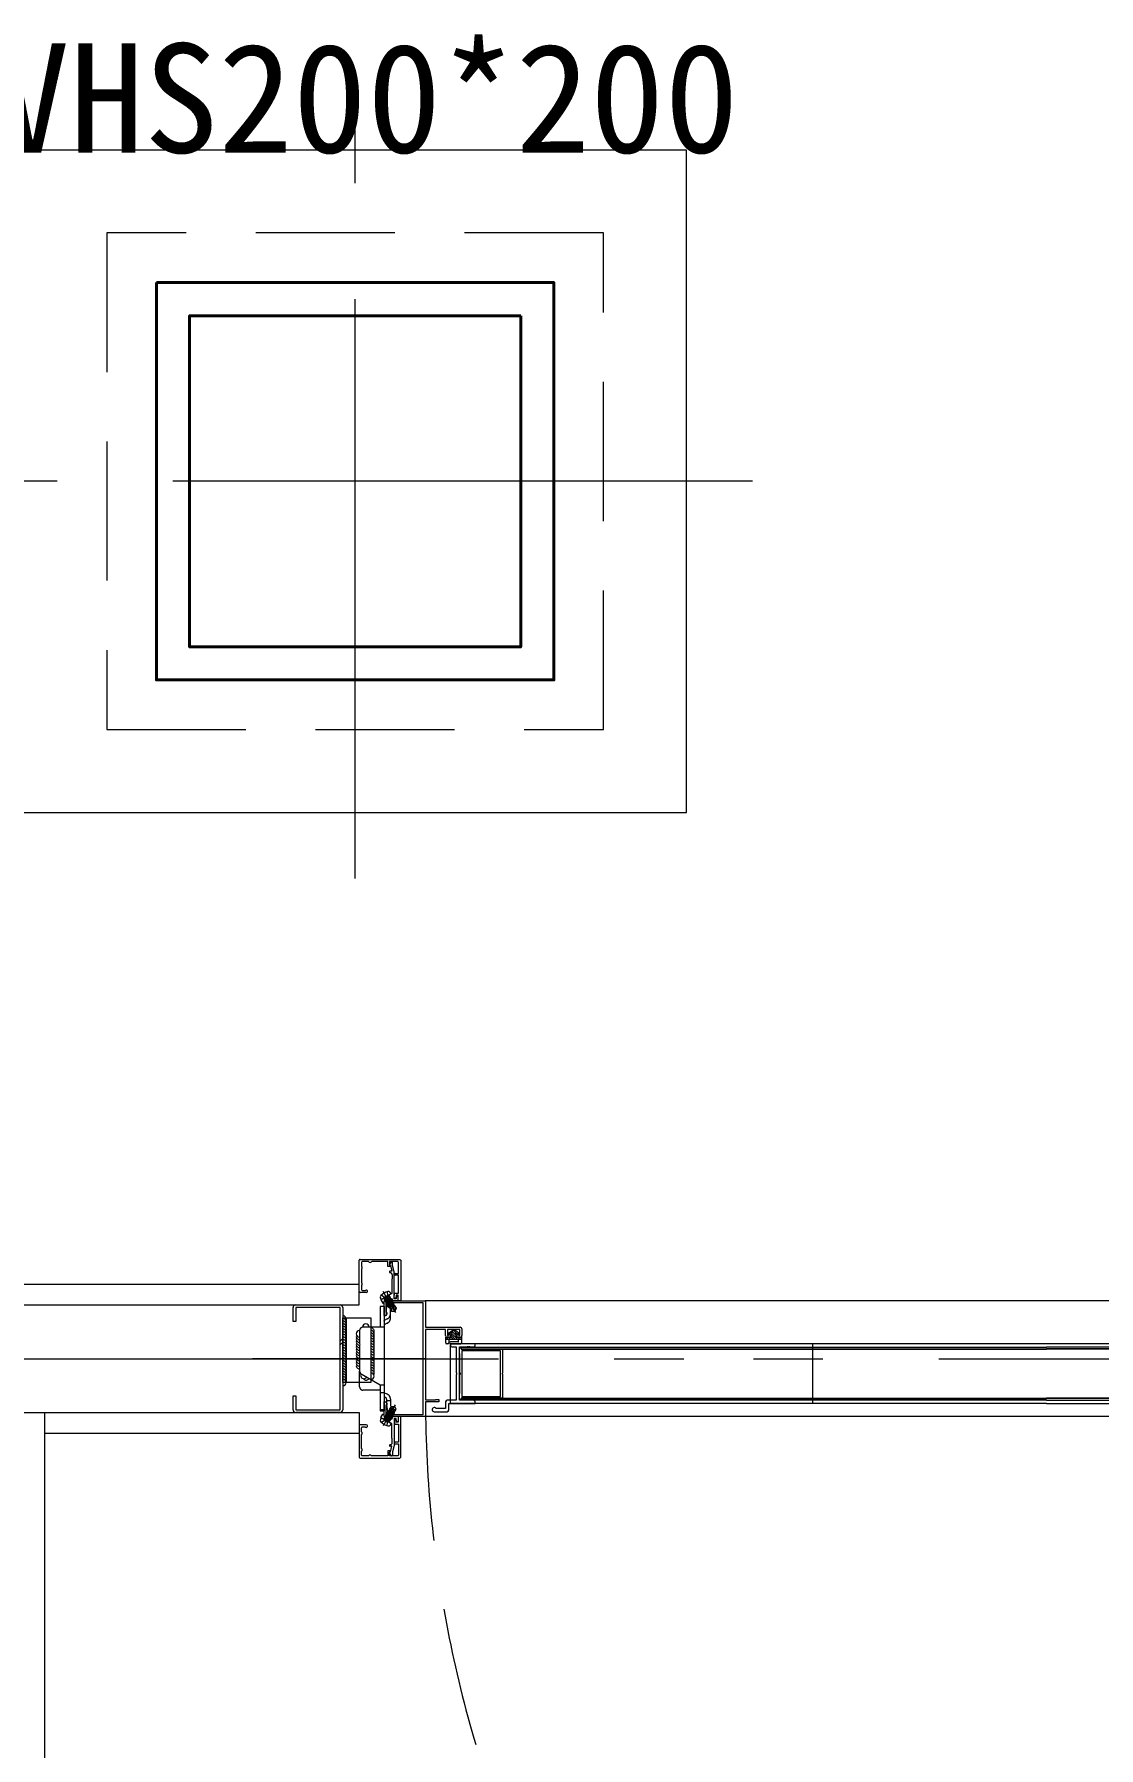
# Model space of a CAD drawing. Units: millimetres at full size. Extents: x -22551 to 92397, y -19340 to 14894.
# Drawn here: x -17300 to -16657, y -921 to 114 of the extents above; entities that cross this region are included whole.
import ezdxf
from ezdxf.enums import TextEntityAlignment as Align

# ---------------------------------------------------------------- set-up
doc = ezdxf.new("R2010")
doc.units = ezdxf.units.MM
doc.header["$LTSCALE"] = 70
for name, pattern in [('CHAIN1', [8, 5, -1, 1, -1]), ('DASHED1', [1.8, 1.2, -0.6]), ('DASHED3', [4, 3, -1]), ('DOUBLE_CHAIN1', [8.8, 5, -1, 0.6, -0.6, 0.6, -1])]:
    doc.linetypes.add(name, pattern=pattern)
for name, color, linetype, lineweight in [('2-0_通芯', 7, 'Continuous', 15), ('7-5_配管－給湯１１：ＨＴＬＰ', 7, 'Continuous', 15), ('9-0_無題1', 5, 'Continuous', 40)]:
    doc.layers.add(name, color=color, linetype=linetype, lineweight=lineweight)
doc.styles.add('ＭＳ ゴシック', font='')
doc.styles.get('ＭＳ ゴシック').set_extended_font_data('MS Gothic')

# ---------------------------------------------------------------- blocks, each defined once
blk = doc.blocks.new('グループ部品-125')
at = {"layer": '2-0_通芯'}
for p, q in [((-17103.39, -653.2), (-17103.39, -626.2)), ((-17723.39, -640.7), (-17103.39, -640.7)), ((-17099.14, -645.7), (-17102.89, -645.7)), ((-17090.12, -650.05), (-17090.6, -649.03)), ((-17084.06, -646.55), (-17090.12, -650.05)), ((-17086.51, -649.31), (-17088.97, -645.05)), ((-17085.03, -647.92), (-17088.45, -649.9)), ((-17088.41, -649.97), (-17087.97, -649.97)), ((-17088.39, -650.7), (-17063.39, -650.7)), ((-17088.39, -659.7), (-17088.39, -650.7)), ((-17088.34, -649.6), (-17088.24, -649.77)), ((-17088.06, -650.58), (-17084.98, -647.99)), ((-17088.06, -650.58), (-17087.62, -650.58)), ((-17086.91, -649.01), (-17087.97, -649.97)), ((-17087.93, -650.05), (-17087.97, -649.97)), ((-17087.8, -651.03), (-17087.71, -651.18)), ((-17087.71, -651.18), (-17084.63, -648.6)), ((-17087.71, -651.18), (-17087.27, -651.18)), ((-17085.2, -648.37), (-17087.62, -650.58)), ((-17087.58, -650.65), (-17087.62, -650.58)), ((-17087.58, -650.65), (-17085.16, -648.45)), ((-17087.36, -651.79), (-17086.92, -651.79)), ((-17087.29, -652), (-17087.29, -657.7)), ((-17064.79, -652), (-17087.29, -652)), ((-17084.85, -648.98), (-17087.27, -651.18)), ((-17087.23, -651.26), (-17087.27, -651.18)), ((-17084.02, -649.66), (-17087.1, -652.25)), ((-17087.1, -652.25), (-17086.88, -651.87)), ((-17087.01, -652.4), (-17083.93, -649.81)), ((-17086.88, -651.87), (-17086.92, -651.79)), ((-17086.88, -651.87), (-17084.46, -649.66)), ((-17083.67, -650.27), (-17086.75, -652.85)), ((-17086.66, -653), (-17083.58, -650.42)), ((-17084.15, -650.19), (-17086.57, -652.4)), ((-17086.53, -652.47), (-17084.11, -650.27)), ((-17083.32, -650.87), (-17086.4, -653.46)), ((-17086.31, -653.61), (-17083.23, -651.02)), ((-17083.8, -650.8), (-17086.22, -653)), ((-17086.18, -653.08), (-17083.76, -650.87)), ((-17082.97, -651.48), (-17086.05, -654.06)), ((-17085.41, -651.21), (-17086.01, -650.17)), ((-17085.96, -654.22), (-17082.88, -651.63)), ((-17083.45, -651.4), (-17085.87, -653.61)), ((-17085.83, -653.69), (-17083.41, -651.48)), ((-17083.1, -652.01), (-17085.52, -654.22)), ((-17085.34, -647.87), (-17085.24, -648.04)), ((-17084.98, -647.99), (-17085.2, -648.37)), ((-17085.16, -648.45), (-17085.2, -648.37)), ((-17084.72, -648.45), (-17085.16, -648.45)), ((-17085.03, -647.92), (-17084.98, -647.99)), ((-17084.63, -648.6), (-17084.85, -648.98)), ((-17084.81, -649.05), (-17084.85, -648.98)), ((-17084.37, -649.05), (-17084.81, -649.05)), ((-17084.72, -648.45), (-17084.63, -648.6)), ((-17084.06, -646.55), (-17084.7, -645.63)), ((-17084.46, -649.66), (-17084.5, -649.58)), ((-17084.02, -649.66), (-17084.46, -649.66)), ((-17083.93, -649.81), (-17084.15, -650.19)), ((-17084.11, -650.27), (-17084.15, -650.19)), ((-17083.67, -650.27), (-17084.11, -650.27)), ((-17084.02, -649.66), (-17083.93, -649.81)), ((-17083.58, -650.42), (-17083.8, -650.8)), ((-17083.76, -650.87), (-17083.8, -650.8)), ((-17083.32, -650.87), (-17083.76, -650.87)), ((-17083.67, -650.27), (-17083.58, -650.42)), ((-17083.23, -651.02), (-17083.45, -651.4)), ((-17083.41, -651.48), (-17083.45, -651.4)), ((-17082.97, -651.48), (-17083.41, -651.48)), ((-17083.32, -650.87), (-17083.23, -651.02)), ((-17082.88, -651.63), (-17083.1, -652.01)), ((-17083.06, -652.09), (-17083.1, -652.01)), ((-17082.97, -651.48), (-17082.88, -651.63)), ((-17064.79, -719.4), (-17064.79, -652)), ((-16688.39, -650.7), (-17063.69, -650.7)), ((-17063.39, -650.7), (-17063.39, -666.7)), ((-16313.29, -650.7), (-16688.39, -650.7)), ((-17723.39, -653.2), (-17103.39, -653.2)), ((-17143.39, -663.2), (-17143.39, -654.8)), ((-17141.79, -653.2), (-17114.99, -653.2)), ((-17113.39, -654.8), (-17113.39, -716.6)), ((-17113.39, -700.02), (-17113.39, -661.02)), ((-17087.39, -659.7), (-17088.39, -659.7)), ((-17086.48, -661.69), (-17088.39, -662.6)), ((-17086.74, -658.57), (-17087.39, -659.7)), ((-17087.29, -657.7), (-17086.74, -657.7)), ((-17087.1, -652.25), (-17087.01, -652.4)), ((-17087.01, -652.4), (-17086.57, -652.4)), ((-17086.75, -652.85), (-17086.53, -652.47)), ((-17086.75, -652.85), (-17086.66, -653)), ((-17086.74, -657.7), (-17086.74, -658.57)), ((-17086.66, -653), (-17086.22, -653)), ((-17086.53, -652.47), (-17086.57, -652.4)), ((-17086.4, -653.46), (-17086.18, -653.08)), ((-17086.4, -653.46), (-17086.31, -653.61)), ((-17084.11, -653.23), (-17086.38, -652.83)), ((-17086.31, -653.61), (-17085.87, -653.61)), ((-17086.18, -653.08), (-17086.22, -653)), ((-17086.05, -654.06), (-17085.83, -653.69)), ((-17086.05, -654.06), (-17085.96, -654.22)), ((-17085.96, -654.22), (-17085.52, -654.22)), ((-17085.83, -653.69), (-17085.87, -653.61)), ((-17083.52, -652.84), (-17085.7, -654.67)), ((-17085.7, -654.67), (-17085.48, -654.29)), ((-17085.7, -654.67), (-17085.61, -654.82)), ((-17085.61, -654.82), (-17083.47, -653.03)), ((-17085.61, -654.82), (-17085.17, -654.82)), ((-17085.48, -654.29), (-17085.52, -654.22)), ((-17085.48, -654.29), (-17083.06, -652.09)), ((-17083.42, -653.23), (-17085.17, -654.82)), ((-17083.28, -653.84), (-17085.17, -654.93)), ((-17085.13, -654.9), (-17085.17, -654.82)), ((-17085.17, -654.93), (-17084.02, -656.91)), ((-17084.91, -652.08), (-17081.62, -657.77)), ((-17083.65, -655.67), (-17084.06, -656.84)), ((-17084.02, -656.91), (-17082.22, -657.04)), ((-17082.84, -655.66), (-17083.55, -652.71)), ((-17082.62, -652.09), (-17083.11, -652.5)), ((-17082.62, -652.09), (-17083.06, -652.09)), ((-17083.02, -652.65), (-17082.53, -652.24)), ((-17082.84, -655.66), (-17082.22, -657.04)), ((-17082.35, -653.3), (-17082.75, -652.62)), ((-17082.62, -652.09), (-17082.53, -652.24)), ((-17082.31, -653.28), (-17082.57, -653.43)), ((-17081.96, -656.89), (-17082.22, -657.04)), ((-17081.52, -655.24), (-17082.14, -656.57)), ((-17082.14, -656.57), (-17081.96, -656.89)), ((-17081.17, -655.26), (-17081.96, -656.89)), ((-17088.39, -663), (-17088.39, -662.7)), ((-17086.49, -664.29), (-17088.39, -665.17)), ((-17063.39, -666.7), (-17042.39, -666.7)), ((-17063.39, -668), (-17063.39, -710.6)), ((-17051.39, -668), (-17063.39, -668)), ((-17051.39, -671.7), (-17051.39, -668)), ((-17051.19, -676.2), (-17051.19, -672.7)), ((-17051.19, -672.7), (-17048.19, -672.7)), ((-17050.86, -672.7), (-17049.46, -674.1)), ((-17048.39, -672.7), (-17050.39, -672.7)), ((-17050.09, -668), (-17050.09, -671.7)), ((-17042.69, -668), (-17050.09, -668)), ((-17050.09, -671.7), (-17048.39, -671.08)), ((-17049.48, -670.37), (-17047.39, -668.7)), ((-17049.45, -672.7), (-17048.05, -674.1)), ((-17049.19, -670.14), (-17048.72, -670.6)), ((-17047.85, -670.05), (-17049.13, -670.86)), ((-17048.4, -669.51), (-17047.86, -670.05)), ((-17048.39, -671.08), (-17048.39, -672.7)), ((-17048.19, -672.7), (-17047.41, -670.4)), ((-17048.15, -672.59), (-17046.64, -674.1)), ((-17047.79, -671.53), (-17045.22, -674.1)), ((-17047.61, -668.88), (-17045, -671.5)), ((-17047.43, -670.48), (-17043.81, -674.1)), ((-17047.39, -668.7), (-17045.39, -668.7)), ((-17046.38, -668.7), (-17045.08, -670)), ((-17043.3, -670.37), (-17045.39, -668.7)), ((-17044.59, -672.7), (-17045.37, -670.4)), ((-17044.93, -670.05), (-17043.65, -670.86)), ((-17044.59, -672.7), (-17041.59, -672.7)), ((-17044.39, -671.08), (-17042.69, -671.7)), ((-17044.39, -672.7), (-17044.39, -671.08)), ((-17042.39, -672.7), (-17044.39, -672.7)), ((-17043.79, -672.7), (-17042.39, -674.1)), ((-17042.69, -671.7), (-17042.69, -668)), ((-17042.38, -672.7), (-17041.59, -673.49)), ((-17041.59, -672.7), (-17041.59, -676.2)), ((-17041.39, -667.7), (-17041.39, -671.7)), ((-17041.39, -673.7), (-17041.39, -671.7)), ((-17113.39, -673.58), (-17114.99, -675.18)), ((-17113.39, -675.7), (-17114.99, -677.3)), ((-17103.19, -677.91), (-17103.19, -693.18)), ((-17051.19, -673.79), (-17050.88, -674.1)), ((-17041.59, -674.1), (-17051.19, -674.1)), ((-17049.89, -676.7), (-17050.69, -676.7)), ((-17049.39, -674.1), (-17049.39, -676.2)), ((-17048.39, -712.7), (-17048.39, -676.7)), ((-16688.39, -676.7), (-17048.39, -676.7)), ((-17043.59, -675.5), (-17048.29, -675.5)), ((-17048.29, -676.7), (-17042.09, -676.7)), ((-17043.39, -675.3), (-17043.39, -674.1)), ((-17042.89, -679.55), (-17042.39, -679.05)), ((-17042.89, -682.55), (-17042.89, -679.55)), ((-17042.59, -682.85), (-17042.89, -682.55)), ((-17042.59, -678.65), (-16688.39, -678.65)), ((-17042.59, -694.4), (-17042.59, -682.85)), ((-17042.39, -679.05), (-17041.89, -679.05)), ((-17041.89, -679.05), (-17041.89, -679.85)), ((-17041.89, -679.85), (-17016.89, -679.85)), ((-17041.85, -679.7), (-16688.39, -679.7)), ((-17041.59, -679.85), (-16688.39, -679.85)), ((-17018.09, -680.95), (-17041.39, -680.95)), ((-17041.39, -680.95), (-17041.39, -708.45)), ((-16829.89, -676.7), (-17033.99, -676.7)), ((-17033.39, -677.63), (-17033.39, -676.7)), ((-17018.09, -708.45), (-17018.09, -680.95)), ((-17016.89, -679.85), (-17016.89, -694.4)), ((-16829.79, -676.7), (-16829.79, -712.7)), ((-16313.39, -676.7), (-16688.39, -676.7)), ((-16334.19, -678.65), (-16688.39, -678.65)), ((-16334.93, -679.7), (-16688.39, -679.7)), ((-16335.19, -679.85), (-16688.39, -679.85)), ((-17063.39, -685.7), (-17167.79, -685.7)), ((-17088.39, -701.4), (-17088.39, -701.7)), ((-17042.29, -694.4), (-17042.59, -694.4)), ((-17042.59, -695), (-17042.29, -695)), ((-17042.59, -706.55), (-17042.59, -695)), ((-17042.29, -695), (-17042.29, -694.4)), ((-17017.19, -694.4), (-17017.19, -695)), ((-17016.89, -694.4), (-17017.19, -694.4)), ((-17017.19, -695), (-17016.89, -695)), ((-17016.89, -695), (-17016.89, -709.55)), ((-17090.69, -708.7), (-17090.69, -716.3)), ((-17088.39, -712.18), (-17088.39, -711.47)), ((-17088.39, -711.7), (-17087.39, -711.7)), ((-17088.39, -720.7), (-17088.39, -711.7)), ((-17087.39, -711.7), (-17086.74, -712.83)), ((-17087.29, -713.7), (-17087.29, -719.4)), ((-17086.74, -713.7), (-17087.29, -713.7)), ((-17086.74, -712.83), (-17086.74, -713.7)), ((-17084.91, -719.32), (-17081.62, -713.64)), ((-17063.39, -710.6), (-17057.39, -710.6)), ((-17063.39, -711.7), (-17063.39, -720.7)), ((-17055.39, -711.7), (-17063.39, -711.7)), ((-17057.39, -710.6), (-17057.09, -710.3)), ((-17057.09, -710.3), (-17055.39, -710.3)), ((-17055.39, -710.3), (-17055.39, -711.7)), ((-16688.39, -712.7), (-17048.39, -712.7)), ((-17042.89, -706.85), (-17042.59, -706.55)), ((-17042.89, -709.85), (-17042.89, -706.85)), ((-17042.39, -710.35), (-17042.89, -709.85)), ((-16688.39, -710.75), (-17042.59, -710.75)), ((-17041.89, -710.35), (-17042.39, -710.35)), ((-17041.89, -709.55), (-17041.89, -710.35)), ((-17016.89, -709.55), (-17041.89, -709.55)), ((-17041.59, -709.55), (-16688.39, -709.55)), ((-17041.59, -709.7), (-16688.39, -709.7)), ((-17041.39, -708.45), (-17018.09, -708.45)), ((-16829.89, -712.7), (-17033.99, -712.7)), ((-16335.19, -709.55), (-16688.39, -709.55)), ((-16335.19, -709.7), (-16688.39, -709.7)), ((-16688.39, -710.75), (-16334.19, -710.75)), ((-16688.39, -712.7), (-16332.09, -712.7)), ((-17723.39, -718.2), (-17103.39, -718.2)), ((-17293.39, -718.2), (-17293.39, -1575.7)), ((-17114.99, -718.2), (-17141.79, -718.2)), ((-17103.39, -718.2), (-17103.39, -745.2)), ((-17090.12, -721.35), (-17090.6, -722.37)), ((-17090.12, -721.35), (-17084.06, -724.85)), ((-17086.51, -722.09), (-17088.97, -726.35)), ((-17088.45, -721.5), (-17088.41, -721.43)), ((-17088.45, -721.5), (-17085.03, -723.48)), ((-17084.63, -722.8), (-17088.41, -721.43)), ((-17088.41, -721.43), (-17087.97, -721.43)), ((-17063.39, -720.7), (-17088.39, -720.7)), ((-17088.34, -721.8), (-17088.24, -721.63)), ((-17088.15, -720.97), (-17088.06, -720.82)), ((-17088.15, -720.97), (-17087.93, -721.35)), ((-17084.28, -722.2), (-17088.06, -720.82)), ((-17088.06, -720.82), (-17087.62, -720.82)), ((-17087.93, -721.35), (-17087.97, -721.43)), ((-17087.97, -721.43), (-17084.85, -722.42)), ((-17084.81, -722.35), (-17087.93, -721.35)), ((-17087.8, -720.37), (-17087.58, -720.75)), ((-17087.58, -720.75), (-17087.62, -720.82)), ((-17087.62, -720.82), (-17084.5, -721.82)), ((-17087.45, -719.76), (-17087.36, -719.61)), ((-17087.45, -719.76), (-17087.23, -720.14)), ((-17087.45, -719.76), (-17083.67, -721.13)), ((-17087.36, -719.61), (-17086.92, -719.61)), ((-17083.58, -720.98), (-17087.36, -719.61)), ((-17087.29, -719.4), (-17064.79, -719.4)), ((-17087.23, -720.14), (-17087.27, -720.22)), ((-17084.11, -721.13), (-17087.23, -720.14)), ((-17087.1, -719.16), (-17087.01, -719)), ((-17087.1, -719.16), (-17086.88, -719.53)), ((-17087.1, -719.16), (-17083.32, -720.53)), ((-17087.01, -719), (-17086.57, -719)), ((-17083.23, -720.38), (-17087.01, -719)), ((-17086.88, -719.53), (-17086.92, -719.61)), ((-17086.92, -719.61), (-17083.8, -720.6)), ((-17083.76, -720.53), (-17086.88, -719.53)), ((-17086.75, -718.55), (-17086.66, -718.4)), ((-17086.75, -718.55), (-17086.53, -718.93)), ((-17086.75, -718.55), (-17082.97, -719.92)), ((-17086.66, -718.4), (-17086.22, -718.4)), ((-17082.88, -719.77), (-17086.66, -718.4)), ((-17086.53, -718.93), (-17086.57, -719)), ((-17086.57, -719), (-17083.45, -720)), ((-17086.57, -722.59), (-17085.2, -723.03)), ((-17083.41, -719.92), (-17086.53, -718.93)), ((-17086.4, -717.94), (-17086.31, -717.79)), ((-17086.4, -717.94), (-17086.18, -718.32)), ((-17086.4, -717.94), (-17082.62, -719.32)), ((-17086.31, -717.79), (-17085.87, -717.79)), ((-17082.53, -719.16), (-17086.31, -717.79)), ((-17086.18, -718.32), (-17086.22, -718.4)), ((-17086.22, -718.4), (-17083.1, -719.39)), ((-17083.06, -719.32), (-17086.18, -718.32)), ((-17086.07, -718.57), (-17083.8, -718.17)), ((-17086.05, -717.34), (-17085.96, -717.19)), ((-17086.05, -717.34), (-17085.83, -717.72)), ((-17086.05, -717.34), (-17085.45, -717.56)), ((-17085.41, -720.19), (-17086.01, -721.23)), ((-17085.36, -717.4), (-17085.96, -717.19)), ((-17085.83, -717.72), (-17085.87, -717.79)), ((-17085.87, -717.79), (-17082.75, -718.79)), ((-17082.71, -718.71), (-17085.83, -717.72)), ((-17085.13, -716.5), (-17085.52, -717.19)), ((-17085.34, -723.53), (-17085.24, -723.36)), ((-17085.16, -722.95), (-17085.2, -723.03)), ((-17084.98, -723.41), (-17085.2, -723.03)), ((-17085.17, -716.47), (-17084.91, -716.62)), ((-17082.84, -715.74), (-17085.04, -717.83)), ((-17084.94, -717.74), (-17082.27, -718.71)), ((-17084.81, -722.35), (-17084.85, -722.42)), ((-17084.63, -722.8), (-17084.85, -722.42)), ((-17082.18, -718.56), (-17084.8, -717.61)), ((-17084.65, -717.46), (-17082.4, -718.18)), ((-17084.46, -721.74), (-17084.5, -721.82)), ((-17084.28, -722.2), (-17084.5, -721.82)), ((-17084.37, -722.35), (-17084.28, -722.2)), ((-17084.2, -717.03), (-17082.31, -718.12)), ((-17084.11, -721.13), (-17084.15, -721.21)), ((-17083.93, -721.59), (-17084.15, -721.21)), ((-17083.67, -721.13), (-17084.11, -721.13)), ((-17084.02, -714.49), (-17082.22, -714.37)), ((-17083.86, -714.81), (-17082.4, -714.68)), ((-17083.76, -720.53), (-17083.8, -720.6)), ((-17083.58, -720.98), (-17083.8, -720.6)), ((-17083.32, -720.53), (-17083.76, -720.53)), ((-17083.67, -721.13), (-17083.58, -720.98)), ((-17083.41, -719.92), (-17083.45, -720)), ((-17083.23, -720.38), (-17083.45, -720)), ((-17082.97, -719.92), (-17083.41, -719.92)), ((-17083.32, -720.53), (-17083.23, -720.38)), ((-17083.06, -719.32), (-17083.1, -719.39)), ((-17082.88, -719.77), (-17083.1, -719.39)), ((-17082.62, -719.32), (-17083.06, -719.32)), ((-17082.97, -719.92), (-17082.88, -719.77)), ((-17082.84, -715.74), (-17081.96, -714.52)), ((-17082.71, -718.71), (-17082.75, -718.79)), ((-17082.53, -719.16), (-17082.75, -718.79)), ((-17082.27, -718.71), (-17082.71, -718.71)), ((-17082.62, -719.32), (-17082.53, -719.16)), ((-17082.43, -716.44), (-17081.2, -716.21)), ((-17082.4, -714.68), (-17082.22, -714.37)), ((-17082.36, -718.1), (-17082.4, -718.18)), ((-17082.18, -718.56), (-17082.4, -718.18)), ((-17082.31, -718.12), (-17081.17, -716.14)), ((-17082.27, -718.71), (-17082.18, -718.56)), ((-17082.22, -714.37), (-17081.96, -714.52)), ((-17081.17, -716.14), (-17081.96, -714.52)), ((-16688.39, -720.7), (-17063.39, -720.7)), ((-17058.14, -717.7), (-17050.39, -717.7)), ((-16332.09, -720.7), (-16688.39, -720.7)), ((-17293.39, -730.7), (-17103.39, -730.7)), ((-17099.14, -725.7), (-17102.89, -725.7)), ((-17084.06, -724.85), (-17084.7, -725.77))]:
    blk.add_line(p, q, dxfattribs=at)
at = {"layer": '2-0_通芯', "linetype": 'DASHED3'}
for p, q in [((-17111.09, -700.02), (-17111.09, -661.02)), ((-17090.69, -654.2), (-17090.69, -666.7)), ((-17088.39, -654.2), (-17090.69, -654.2)), ((-17088.39, -654.2), (-17088.39, -717.2)), ((-17088.39, -660.05), (-17087.46, -659.61)), ((-17086.89, -655.74), (-17086.38, -652.83)), ((-17086.89, -658.71), (-17086.89, -655.74)), ((-17084.36, -654.64), (-17086.62, -654.24)), ((-17084.59, -655.94), (-17084.11, -653.23)), ((-17084.59, -658.71), (-17084.59, -655.94)), ((-17084.59, -661.3), (-17084.59, -658.76)), ((-17103.19, -668.7), (-17103.19, -676.49)), ((-17088.39, -666.7), (-17101.19, -666.7)), ((-17103.19, -702.7), (-17103.19, -693.18)), ((-17096.39, -700.02), (-17113.39, -700.02)), ((-17102.19, -694.91), (-17090.69, -701.55)), ((-17090.69, -701.55), (-17090.69, -717.2)), ((-17090.69, -701.55), (-17088.39, -701.55)), ((-17090.69, -704.7), (-17101.19, -704.7)), ((-17090.69, -706.06), (-17088.39, -706.06)), ((-17086.49, -707.11), (-17088.39, -706.23)), ((-17088.39, -708.77), (-17087.47, -709.2)), ((-17088.39, -711.35), (-17086.89, -712.06)), ((-17086.89, -710.1), (-17086.89, -713.9)), ((-17084.59, -711.18), (-17086.89, -711.18)), ((-17086.89, -713.9), (-17086.07, -718.57)), ((-17084.59, -710.1), (-17084.59, -713.7)), ((-17084.59, -713.7), (-17083.8, -718.17)), ((-17090.69, -716.3), (-17088.39, -716.3)), ((-17090.69, -717.2), (-17088.39, -717.2))]:
    blk.add_line(p, q, dxfattribs=at)
at = {"layer": '2-0_通芯', "linetype": 'DOUBLE_CHAIN1'}
blk.add_line((-19833.39, -685.7), (-14195.09, -685.7), dxfattribs=at)
at = {"layer": '2-0_通芯'}
for points in [[(-17102.89, -625.7), (-17078.89, -625.7), (-17078.39, -626.2)], [(-17102.09, -627.5), (-17102.09, -629.68), (-17101.97, -629.91)], [(-17097.68, -627.12), (-17097.91, -627), (-17101.59, -627)], [(-17080.19, -627), (-17085.19, -627), (-17085.19, -629.03), (-17084.79, -629.6), (-17084.79, -630.1), (-17086.19, -630.1), (-17086.19, -627), (-17095.86, -627), (-17096.1, -627.12)], [(-17084.22, -627.25), (-17085.34, -629.19), (-17084.54, -629.41), (-17083.64, -632.8), (-17084.69, -632.8)], [(-17082.29, -640.24), (-17082.29, -633.19), (-17083.29, -629.46), (-17083.29, -627.5)], [(-17078.39, -626.2), (-17078.39, -650.7), (-17082.94, -650.7)], [(-17081.79, -634.2), (-17079.69, -634.2), (-17079.69, -627.5)], [(-17101.97, -631.49), (-17102.09, -631.73), (-17102.09, -639.68), (-17101.97, -639.91)], [(-17101.97, -641.49), (-17102.09, -641.73), (-17102.09, -644)], [(-17083.49, -635), (-17083.49, -637.4), (-17083.79, -637.7), (-17083.79, -646.4), (-17086.7, -648.08), (-17086.8, -648.28), (-17087.27, -648.55), (-17087.49, -648.54), (-17090.3, -650.16), (-17089.18, -652.1), (-17088.39, -652.1), (-17088.39, -650.7), (-17086.24, -650.7), (-17083.77, -649.27), (-17082.94, -650.7)], [(-17080.88, -647.91), (-17081.16, -649.5), (-17082.29, -649.5), (-17082.29, -641.16), (-17082.41, -640.98), (-17082.41, -640.43), (-17082.29, -640.24)], [(-17082.29, -648.76), (-17082.06, -646.2), (-17079.69, -646.2), (-17079.69, -635.2), (-17081.79, -635.2)], [(-17101.59, -644.5), (-17099.87, -644.5), (-17099.66, -644.41)], [(-17090.05, -647.28), (-17088.36, -648.4), (-17087.06, -648.35)], [(-17088.45, -649.9), (-17088.41, -649.97), (-17088.03, -649.65)], [(-17085.45, -648.16), (-17088.15, -650.43), (-17088.06, -650.58)], [(-17088.15, -650.43), (-17087.93, -650.05), (-17086.57, -648.81)], [(-17084.72, -648.45), (-17087.8, -651.03), (-17087.58, -650.65)], [(-17084.37, -649.05), (-17087.45, -651.64), (-17087.36, -651.79), (-17084.28, -649.21)], [(-17087.45, -651.64), (-17087.23, -651.26), (-17084.81, -649.05)], [(-17086.5, -645.23), (-17086.37, -647.25), (-17087.06, -648.35)], [(-17084.37, -649.05), (-17084.28, -649.21), (-17084.5, -649.58), (-17086.92, -651.79)], [(-17079.89, -650.7), (-17079.89, -647.3), (-17081.02, -647.3), (-17081.3, -648.89)], [(-17143.39, -716.6), (-17143.39, -708.2), (-17141.79, -708.2), (-17141.79, -716.6), (-17114.99, -716.6), (-17114.99, -654.8), (-17141.79, -654.8), (-17141.79, -663.2), (-17143.39, -663.2)], [(-17082.79, -655.75), (-17083.65, -655.67), (-17084.47, -654.52)], [(-17082.14, -656.57), (-17083.1, -652.52), (-17081.52, -655.24)], [(-17082.53, -652.24), (-17082.75, -652.62), (-17082.94, -652.79)], [(-17082.31, -653.28), (-17081.17, -655.26), (-17081.52, -655.24)], [(-17047.42, -678.63), (-17044.82, -678.63), (-17044.82, -694.04), (-17044.68, -694.23), (-17044.68, -695.18), (-17044.82, -695.37), (-17044.82, -710.77), (-17050.32, -710.77)], [(-17034.39, -710.77), (-17042.89, -710.77), (-17042.89, -678.63), (-17038.18, -678.63), (-17038.18, -678.33), (-17037.58, -678.33), (-17037.58, -678.63), (-17037.18, -678.63), (-17037.18, -678.33), (-17036.58, -678.33), (-17036.58, -678.63), (-17034.39, -678.63)], [(-17051.32, -711.77), (-17051.32, -715.77), (-17057.09, -715.77)], [(-17049.39, -716.7), (-17049.39, -712.7), (-17033.39, -712.7), (-17033.39, -711.77)], [(-17083.49, -736.4), (-17083.49, -734), (-17083.79, -733.7), (-17083.79, -725), (-17086.7, -723.32), (-17086.8, -723.13), (-17087.27, -722.85), (-17087.49, -722.86), (-17090.3, -721.24), (-17089.18, -719.3), (-17088.39, -719.3)], [(-17090.05, -724.12), (-17088.36, -723), (-17087.06, -723.05)], [(-17088.39, -720.7), (-17086.24, -720.7), (-17083.77, -722.13), (-17082.94, -720.7)], [(-17088.15, -720.97), (-17084.37, -722.35), (-17084.81, -722.35)], [(-17088.03, -721.75), (-17084.72, -722.95), (-17084.63, -722.8)], [(-17087.8, -720.37), (-17084.02, -721.74), (-17083.93, -721.59), (-17087.71, -720.22)], [(-17087.8, -720.37), (-17087.71, -720.22), (-17087.27, -720.22), (-17084.15, -721.21)], [(-17084.02, -721.74), (-17084.46, -721.74), (-17087.58, -720.75)], [(-17086.5, -726.17), (-17086.37, -724.15), (-17087.06, -723.05)], [(-17084.72, -722.95), (-17085.16, -722.95), (-17086.91, -722.39)], [(-17085.96, -717.19), (-17085.52, -717.19), (-17085.28, -717.26)], [(-17085.03, -723.48), (-17084.98, -723.41), (-17085.45, -723.24)], [(-17082.4, -714.68), (-17085.43, -717.53), (-17083.86, -714.81)], [(-17085.17, -716.47), (-17084.02, -714.49), (-17083.86, -714.81)], [(-17082.79, -715.65), (-17082.43, -716.44), (-17083.01, -717.72)], [(-17078.39, -745.2), (-17078.39, -720.7), (-17082.94, -720.7)], [(-17080.88, -723.49), (-17081.16, -721.9), (-17082.29, -721.9), (-17082.29, -730.24), (-17082.41, -730.43), (-17082.41, -730.98), (-17082.29, -731.16)], [(-17082.29, -722.64), (-17082.06, -725.2), (-17079.69, -725.2), (-17079.69, -736.2), (-17081.79, -736.2)], [(-17079.89, -720.7), (-17079.89, -724.1), (-17081.02, -724.1), (-17081.3, -722.51)], [(-17101.97, -729.91), (-17102.09, -729.68), (-17102.09, -727.4)], [(-17101.97, -739.91), (-17102.09, -739.68), (-17102.09, -731.73), (-17101.97, -731.49)], [(-17101.59, -726.9), (-17099.87, -726.9), (-17099.66, -726.99)], [(-17082.29, -731.16), (-17082.29, -738.21), (-17083.29, -741.94), (-17083.29, -743.9)], [(-17102.89, -745.7), (-17078.89, -745.7), (-17078.39, -745.2)], [(-17102.09, -743.9), (-17102.09, -741.73), (-17101.97, -741.49)], [(-17097.68, -744.29), (-17097.91, -744.4), (-17101.59, -744.4)], [(-17080.19, -744.4), (-17085.19, -744.4), (-17085.19, -742.37), (-17084.79, -741.8), (-17084.79, -741.3), (-17086.19, -741.3), (-17086.19, -744.4), (-17095.86, -744.4), (-17096.1, -744.29)], [(-17084.22, -744.15), (-17085.34, -742.21), (-17084.54, -741.99), (-17083.64, -738.6), (-17084.69, -738.6)], [(-17081.79, -737.2), (-17079.69, -737.2), (-17079.69, -743.9)]]:
    blk.add_lwpolyline(points, dxfattribs=at)
at = {"layer": '2-0_通芯', "linetype": 'DASHED3'}
blk.add_lwpolyline([(-17113.39, -661.02), (-17096.39, -661.02), (-17096.39, -700.02)], dxfattribs=at)
at = {"layer": '2-0_通芯'}
for centre, radius, start, end in [((-17102.89, -626.2), 0.5, 90.00001, 179.99999), ((-17101.59, -627.5), 0.5, 90.00001, 179.99999), ((-17102.59, -630.7), 1, 307.97987, 52.02013), ((-17096.89, -626.5), 1, 217.97987, 322.02013), ((-17083.79, -627.5), 0.5, 0, 150.00001), ((-17080.19, -627.5), 0.5, 0.00001, 89.99999), ((-17102.59, -640.7), 1, 307.97987, 52.02013), ((-17084.69, -633.3), 0.5, 89.99999, 270.00001), ((-17084.69, -635), 1.2, 0.00001, 89.99999), ((-17081.79, -634.7), 0.5, 89.99999, 270.00001), ((-17102.89, -645.2), 0.5, 180.00001, 269.99999), ((-17101.59, -644), 0.5, 180.00001, 269.99999), ((-17099.14, -644.95), 0.75, 270.00002, 134.41533), ((-17089.42, -648.48), 1.3, 135.88085, 205), ((-17083.89, -653.84), 9, 104.11915, 135.88085), ((-17088.77, -649.85), 0.5, 30, 120), ((-17085.77, -646.38), 1.3, 35, 104.11915), ((-17084.91, -647.62), 0.5, 120, 210), ((-17081.79, -648.8), 0.5, 175, 349.99999), ((-17080.39, -648), 0.5, 360, 170.00001), ((-17141.79, -654.8), 1.6, 90.00191, 180), ((-17114.99, -654.8), 1.6, 0, 90), ((-17113.39, -661.62), 2, 336.42182, 90), ((-17113.39, -663.22), 2, 336.42182, 90), ((-17087.89, -658.71), 1, 295.33088, 0), ((-17083.31, -652.64), 0.248, 30, 197.19096), ((-17113.39, -664.82), 2, 336.42182, 90), ((-17113.39, -666.42), 2, 336.42182, 90), ((-17113.39, -668.02), 2, 336.42182, 90), ((-17113.39, -669.62), 2, 336.42182, 90), ((-17113.39, -671.22), 2, 336.42182, 90), ((-17113.39, -672.82), 2, 336.42182, 90), ((-17113.39, -674.42), 2, 336.42182, 90), ((-17103.19, -670.7), 2, 90, 270), ((-17103.19, -672.3), 2, 156.42182, 270), ((-17099.39, -666.7), 2, 0, 180), ((-17096.39, -669.06), 2, 336.42182, 90), ((-17096.39, -670.66), 2, 336.42182, 90), ((-17096.39, -672.26), 2, 336.42182, 90), ((-17096.39, -673.86), 2, 336.42182, 90), ((-17050.39, -671.7), 1, 180, 270), ((-17049.29, -670.6), 0.3, 128.58965, 302.24754), ((-17047.69, -670.3), 0.3, 341.20266, 122.24754), ((-17045.09, -670.3), 0.3, 57.75246, 198.79734), ((-17043.49, -670.6), 0.3, 237.75246, 51.41035), ((-17042.39, -667.7), 1, 0, 90), ((-17042.39, -671.7), 1, 270, 0), ((-17113.39, -676.02), 2, 336.42182, 90), ((-17113.39, -677.62), 2, 336.42182, 90), ((-17113.39, -679.22), 2, 336.42182, 90), ((-17113.39, -680.82), 2, 336.42182, 90), ((-17113.39, -682.42), 2, 336.42182, 90), ((-17113.39, -684.02), 2, 336.42182, 90), ((-17103.19, -673.9), 2, 156.42182, 270), ((-17103.19, -675.5), 2, 156.42182, 270), ((-17103.19, -677.1), 2, 156.42182, 270), ((-17103.19, -678.7), 2, 156.42182, 270), ((-17103.19, -680.3), 2, 156.42182, 270), ((-17103.19, -681.9), 2, 156.42182, 270), ((-17103.19, -683.5), 2, 156.42182, 270), ((-17103.89, -677.2), 1, 314.427, 45.573), ((-17096.39, -675.46), 2, 336.42182, 90), ((-17096.39, -677.06), 2, 336.42182, 90), ((-17096.39, -678.66), 2, 336.42182, 90), ((-17096.39, -680.26), 2, 336.42182, 90), ((-17096.39, -681.86), 2, 336.42182, 90), ((-17096.39, -683.46), 2, 336.42182, 90), ((-17096.39, -685.06), 2, 336.42182, 90), ((-17050.69, -676.2), 0.5, 180, 270), ((-17049.89, -676.2), 0.5, 270, 0), ((-17048.29, -676.1), 0.6, 90, 270), ((-17047.42, -677.67), 0.965, 90, 270), ((-17043.59, -675.3), 0.2, 270, 0), ((-17042.09, -676.2), 0.5, 270, 0), ((-17034.39, -677.63), 1, 270, 0), ((-17113.39, -685.62), 2, 336.42182, 90), ((-17113.39, -687.22), 2, 336.42182, 90), ((-17113.39, -688.82), 2, 336.42182, 90), ((-17113.39, -690.42), 2, 336.42182, 90), ((-17113.39, -692.02), 2, 336.42182, 90), ((-17113.39, -693.62), 2, 336.42182, 90), ((-17113.39, -695.22), 2, 336.42182, 90), ((-17103.19, -685.1), 2, 156.42182, 270), ((-17103.19, -686.7), 2, 156.42182, 270), ((-17103.19, -688.3), 2, 156.42182, 270), ((-17103.19, -689.9), 2, 156.42182, 270), ((-17101.19, -693.18), 2, 180, 240), ((-17096.39, -686.66), 2, 336.42182, 90), ((-17096.39, -688.26), 2, 336.42182, 90), ((-17096.39, -689.86), 2, 336.42182, 90), ((-17096.39, -691.46), 2, 336.42182, 90), ((-17096.39, -693.06), 2, 336.42182, 90), ((-17096.39, -694.66), 2, 336.42182, 90), ((-17113.39, -696.82), 2, 336.42182, 90), ((-17113.39, -698.42), 2, 336.42182, 90), ((-17113.39, -700.02), 2, 270, 90), ((-17100.59, -695.83), 2, 149.98486, 329.98486), ((-17099.21, -696.63), 2, 216.40668, 329.98486), ((-17096.39, -696.26), 2, 270, 90), ((-17050.32, -711.77), 1, 90, 180), ((-17034.39, -711.77), 1, 0, 90), ((-17141.79, -716.6), 1.6, 180, 270), ((-17114.99, -716.6), 1.6, 270, 0), ((-17089.42, -722.92), 1.3, 155, 224.11915), ((-17083.89, -717.56), 9, 224.11915, 255.88085), ((-17088.77, -721.55), 0.5, 240, 330), ((-17085.22, -717.66), 0.248, 150, 317.19096), ((-17084.91, -723.78), 0.5, 150, 240), ((-17081.79, -722.6), 0.5, 10.00001, 185), ((-17080.39, -723.4), 0.5, 189.99999, 0), ((-17058.14, -716.45), 1.25, 32.95652, 270), ((-17050.39, -716.7), 1, 270, 0), ((-17102.89, -726.2), 0.5, 90.00001, 179.99999), ((-17101.59, -727.4), 0.5, 90.00001, 179.99999), ((-17102.59, -730.7), 1, 307.97987, 52.02013), ((-17099.14, -726.45), 0.75, 225.58467, 89.99998), ((-17085.77, -725.03), 1.3, 255.88085, 325), ((-17102.89, -745.2), 0.5, 180.00001, 269.99999), ((-17101.59, -743.9), 0.5, 180.00001, 269.99999), ((-17102.59, -740.7), 1, 307.97987, 52.02013), ((-17096.89, -744.9), 1, 37.97987, 142.02013), ((-17084.69, -738.1), 0.5, 89.99999, 270.00001), ((-17084.69, -736.4), 1.2, 270.00001, 359.99999), ((-17083.79, -743.9), 0.5, 209.99999, 360), ((-17081.79, -736.7), 0.5, 89.99999, 270.00001), ((-17080.19, -743.9), 0.5, 270.00001, 359.99999)]:
    blk.add_arc(centre, radius, start, end, dxfattribs=at)
at = {"layer": '2-0_通芯', "linetype": 'DASHED3'}
for centre, radius, start, end in [((-17087.89, -661.3), 3.3, 295, 0), ((-17087.89, -658.71), 3.3, 295.33088, 0), ((-17101.19, -668.7), 2, 90, 180), ((-17101.19, -702.7), 2, 180, 270), ((-17087.89, -710.1), 1, 0, 65), ((-17087.89, -710.1), 3.3, 0, 65)]:
    blk.add_arc(centre, radius, start, end, dxfattribs=at)
at = {"layer": '2-0_通芯', "linetype": 'DASHED1'}
blk.add_arc((-16334.19, -710.75), 729.2, 180.07447, 225.01707, dxfattribs=at)

msp = doc.modelspace()

# ---------------------------------------------------------------- linework, layer by layer
at = {"layer": '7-5_配管－給湯１１：ＨＴＬＰ', "linetype": 'CHAIN1'}
for p, q in [((-17105.89, -395.7), (-17105.89, 84.3)), ((-16865.89, -155.7), (-17345.89, -155.7))]:
    msp.add_line(p, q, dxfattribs=at)
at = {"layer": '7-5_配管－給湯１１：ＨＴＬＰ'}
msp.add_line((-17205.89, -355.7), (-17005.89, -355.7), dxfattribs=at)
msp.add_lwpolyline([(-17305.89, -355.7), (-16905.89, -355.7), (-16905.89, 44.3), (-17305.89, 44.3)], dxfattribs=at)
at = {"layer": '7-5_配管－給湯１１：ＨＴＬＰ', "linetype": 'DASHED1'}
msp.add_lwpolyline([(-16955.89, -305.7), (-16955.89, -5.7), (-17255.89, -5.7), (-17255.89, -305.7)], close=True, dxfattribs=at)
at = {"layer": '9-0_無題1'}
for points in [[(-17225.89, -35.7), (-16985.89, -35.7), (-16985.89, -275.7), (-17225.89, -275.7)], [(-17005.89, -55.7), (-17005.89, -255.7), (-17205.89, -255.7), (-17205.89, -55.7)]]:
    msp.add_lwpolyline(points, close=True, dxfattribs=at)

# ---------------------------------------------------------------- block references
at = {"layer": '2-0_通芯'}
msp.add_blockref('グループ部品-125', (0, 0), dxfattribs=at)

# ---------------------------------------------------------------- texts
at = {"layer": '9-0_無題1', "color": 7, "style": 'ＭＳ ゴシック'}
msp.add_text('VHS200*200', height=65.98, dxfattribs=at).set_placement((-17323.13, 22.99), align=Align.BOTTOM_LEFT)

doc.saveas('drawing.dxf')
